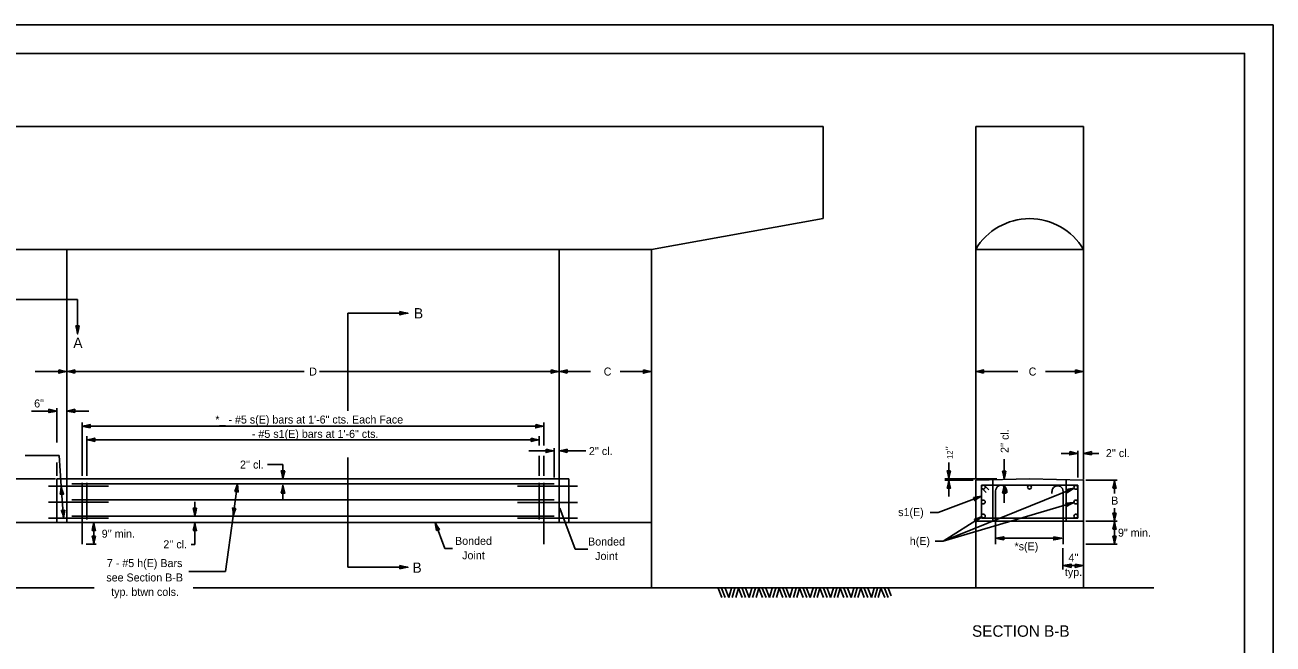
# Model space of a CAD drawing. Extents: x 0 to 2.83, y 0 to 1.83.
# Drawn here: x 1.008 to 2.833, y 0.928 to 1.833 of the extents above; entities that cross this region are included whole.
import ezdxf

# ---------------------------------------------------------------- set-up
doc = ezdxf.new("R2010")
doc.units = 0
for name, color, linetype in [('BR_Dimensions_and_Text', 7, 'Continuous'), ('RD_Pr_Roadway_Dimensions', 7, 'Continuous'), ('RD_Pr_Roadway_Items', 7, 'Continuous'), ('RD_Pr_Roadway_Notes', 7, 'Continuous'), ('SH_General_Details', 7, 'Continuous'), ('SH_Printer_Plotting_Border', 7, 'Continuous')]:
    doc.layers.add(name, color=color, linetype=linetype)

msp = doc.modelspace()

# ---------------------------------------------------------------- linework, layer by layer
at = {"layer": 'BR_Dimensions_and_Text'}
msp.add_line((1.109, 1.0853), (1.109, 1.0738), dxfattribs=at)
at = {"layer": 'RD_Pr_Roadway_Dimensions'}
for p, q in [((1.0697, 1.3264), (1.0236, 1.3264)), ((1.4169, 1.3264), (1.0697, 1.3264)), ((1.7895, 1.3264), (1.4392, 1.3264)), ((1.7895, 1.3264), (1.8356, 1.3264)), ((1.8785, 1.3264), (1.9245, 1.3264)), ((2.3986, 1.3264), (2.4604, 1.3264)), ((2.5004, 1.3264), (2.556, 1.3264)), ((1.0553, 1.2686), (1.0182, 1.2686)), ((1.0553, 1.2226), (1.0553, 1.273)), ((1.1019, 1.2686), (1.0697, 1.2686)), ((1.0922, 1.2518), (1.0922, 1.1737)), ((1.0922, 1.2463), (1.767, 1.2463)), ((1.767, 1.2518), (1.767, 1.218)), ((1.0988, 1.232), (1.0988, 1.1737)), ((1.0988, 1.2265), (1.7604, 1.2265)), ((1.7604, 1.232), (1.7604, 1.218)), ((1.782, 1.2103), (1.745, 1.2103)), ((1.782, 1.1713), (1.782, 1.2141)), ((1.8286, 1.2103), (1.7895, 1.2103)), ((2.5237, 1.2067), (2.5477, 1.2067)), ((2.5477, 1.1713), (2.5477, 1.2105)), ((2.556, 1.2067), (2.5786, 1.2067)), ((1.0553, 1.1737), (1.0553, 1.1934)), ((1.363, 1.1902), (1.3857, 1.1902)), ((1.3857, 1.1902), (1.3857, 1.1696)), ((1.7604, 1.203), (1.7604, 1.1737)), ((1.767, 1.203), (1.767, 1.1737)), ((2.3593, 1.1696), (2.3593, 1.1934)), ((2.4404, 1.1688), (2.4404, 1.198)), ((1.053, 1.1696), (0.9455, 1.1696)), ((2.3536, 1.1696), (2.4293, 1.1696)), ((1.3857, 1.16), (1.3857, 1.1385)), ((2.3536, 1.1675), (2.395, 1.1675)), ((2.3593, 1.1438), (2.3593, 1.1676)), ((2.4404, 1.1341), (2.4404, 1.16)), ((2.5596, 1.1675), (2.6052, 1.1675)), ((2.6016, 1.1478), (2.6016, 1.1675)), ((1.257, 1.115), (1.257, 1.1359)), ((2.6016, 1.1075), (2.6016, 1.1266)), ((1.109, 1.1054), (1.109, 1.0738)), ((1.257, 1.0736), (1.257, 1.1054)), ((2.5596, 1.1075), (2.6052, 1.1075)), ((2.6016, 1.0738), (2.6016, 1.1075)), ((2.4279, 1.0824), (2.5244, 1.0824)), ((1.0978, 1.0738), (1.1128, 1.0738)), ((1.257, 1.0736), (1.2517, 1.0736)), ((2.5262, 1.0682), (2.5262, 1.0368)), ((2.5596, 1.0738), (2.6052, 1.0738)), ((2.5263, 1.0424), (2.5559, 1.0424))]:
    msp.add_line(p, q, dxfattribs=at)
for points in [[(1.058, 1.3288), (1.058, 1.3264), (1.058, 1.3239), (1.0638, 1.3253), (1.0697, 1.3264), (1.0634, 1.3275)], [(1.0813, 1.3239), (1.0813, 1.3264), (1.0813, 1.3288), (1.0755, 1.3274), (1.0697, 1.3264), (1.0759, 1.3252)], [(1.7779, 1.3288), (1.7779, 1.3264), (1.7779, 1.3239), (1.7837, 1.3253), (1.7895, 1.3264), (1.7833, 1.3275)], [(1.8012, 1.3239), (1.8012, 1.3264), (1.8012, 1.3288), (1.7954, 1.3274), (1.7895, 1.3264), (1.7958, 1.3252)], [(1.9129, 1.3288), (1.9128, 1.3264), (1.9128, 1.3239), (1.9187, 1.3253), (1.9245, 1.3264), (1.9183, 1.3275)], [(2.4102, 1.3239), (2.4102, 1.3264), (2.4102, 1.3288), (2.4044, 1.3274), (2.3986, 1.3264), (2.4048, 1.3252)], [(2.5444, 1.3288), (2.5444, 1.3264), (2.5444, 1.3239), (2.5502, 1.3253), (2.556, 1.3264), (2.5498, 1.3275)], [(1.0436, 1.2711), (1.0436, 1.2686), (1.0436, 1.2662), (1.0495, 1.2676), (1.0553, 1.2686), (1.0491, 1.2698)], [(1.0813, 1.2662), (1.0813, 1.2686), (1.0813, 1.2711), (1.0755, 1.2697), (1.0697, 1.2686), (1.0759, 1.2675)], [(1.1038, 1.2438), (1.1038, 1.2463), (1.1038, 1.2487), (1.098, 1.2473), (1.0922, 1.2463), (1.0984, 1.2452)], [(1.7554, 1.2487), (1.7554, 1.2463), (1.7554, 1.2438), (1.7612, 1.2453), (1.767, 1.2463), (1.7608, 1.2474)], [(1.1104, 1.2241), (1.1104, 1.2265), (1.1104, 1.2289), (1.1046, 1.2275), (1.0988, 1.2265), (1.105, 1.2254)], [(1.7488, 1.2289), (1.7488, 1.2265), (1.7488, 1.2241), (1.7546, 1.2255), (1.7604, 1.2265), (1.7542, 1.2276)], [(1.7704, 1.2128), (1.7704, 1.2103), (1.7704, 1.2079), (1.7762, 1.2093), (1.782, 1.2103), (1.7758, 1.2114)], [(1.8012, 1.2079), (1.8012, 1.2103), (1.8012, 1.2128), (1.7953, 1.2113), (1.7895, 1.2103), (1.7957, 1.2092)], [(2.536, 1.2092), (2.536, 1.2067), (2.536, 1.2043), (2.5418, 1.2057), (2.5477, 1.2067), (2.5414, 1.2079)], [(2.5677, 1.2043), (2.5677, 1.2067), (2.5677, 1.2092), (2.5619, 1.2077), (2.556, 1.2067), (2.5622, 1.2056)], [(1.3882, 1.1813), (1.3857, 1.1813), (1.3833, 1.1813), (1.3847, 1.1754), (1.3857, 1.1696), (1.3869, 1.1758)], [(2.3618, 1.1812), (2.3593, 1.1813), (2.3569, 1.1813), (2.3583, 1.1754), (2.3593, 1.1696), (2.3604, 1.1758)], [(2.4428, 1.1804), (2.4404, 1.1804), (2.4379, 1.1804), (2.4394, 1.1746), (2.4404, 1.1688), (2.4415, 1.175)], [(1.3833, 1.1484), (1.3857, 1.1484), (1.3882, 1.1484), (1.3868, 1.1542), (1.3857, 1.16), (1.3846, 1.1538)], [(2.3569, 1.156), (2.3593, 1.156), (2.3618, 1.156), (2.3603, 1.1618), (2.3593, 1.1676), (2.3582, 1.1614)], [(2.4379, 1.1484), (2.4404, 1.1484), (2.4428, 1.1484), (2.4414, 1.1542), (2.4404, 1.16), (2.4392, 1.1538)], [(2.5992, 1.1559), (2.6016, 1.1559), (2.604, 1.1559), (2.6026, 1.1617), (2.6016, 1.1675), (2.6005, 1.1613)], [(1.2595, 1.1267), (1.257, 1.1267), (1.2546, 1.1267), (1.256, 1.1209), (1.257, 1.115), (1.2582, 1.1212)], [(2.604, 1.1192), (2.6016, 1.1192), (2.5992, 1.1192), (2.6006, 1.1134), (2.6016, 1.1075), (2.6027, 1.1137)], [(1.1066, 1.0938), (1.109, 1.0938), (1.1115, 1.0938), (1.1101, 1.0996), (1.109, 1.1054), (1.1079, 1.0992)], [(1.2546, 1.0938), (1.257, 1.0938), (1.2595, 1.0938), (1.258, 1.0996), (1.257, 1.1054), (1.2559, 1.0992)], [(2.5992, 1.0959), (2.6016, 1.0959), (2.604, 1.0959), (2.6026, 1.1017), (2.6016, 1.1075), (2.6005, 1.1013)], [(1.1115, 1.0854), (1.109, 1.0854), (1.1066, 1.0854), (1.108, 1.0796), (1.109, 1.0738), (1.1102, 1.08)], [(2.4395, 1.08), (2.4395, 1.0824), (2.4395, 1.0848), (2.4337, 1.0834), (2.4279, 1.0824), (2.4341, 1.0813)], [(2.5128, 1.0848), (2.5128, 1.0824), (2.5128, 1.08), (2.5186, 1.0814), (2.5244, 1.0824), (2.5182, 1.0835)], [(2.604, 1.0854), (2.6016, 1.0854), (2.5992, 1.0854), (2.6006, 1.0796), (2.6016, 1.0738), (2.6027, 1.08)], [(2.538, 1.0399), (2.538, 1.0424), (2.538, 1.0448), (2.5321, 1.0434), (2.5263, 1.0424), (2.5325, 1.0412)], [(2.5443, 1.0448), (2.5442, 1.0424), (2.5442, 1.0399), (2.5501, 1.0413), (2.5559, 1.0424), (2.5497, 1.0435)]]:
    msp.add_lwpolyline(points, close=True, dxfattribs=at)
at = {"layer": 'RD_Pr_Roadway_Items'}
for p, q in [((0.6835, 1.6849), (2.1757, 1.6849)), ((2.1757, 1.55), (2.1757, 1.6849)), ((2.3986, 1.6849), (2.556, 1.6849)), ((2.3986, 1.505), (2.3986, 1.6849)), ((2.556, 1.505), (2.556, 1.6849)), ((1.9245, 1.505), (2.1757, 1.55)), ((0.9347, 1.505), (1.9245, 1.505)), ((1.0697, 1.1696), (1.0697, 1.505)), ((1.7895, 1.1696), (1.7895, 1.505)), ((1.9245, 1.1054), (1.9245, 1.505)), ((2.3986, 1.505), (2.556, 1.505)), ((2.3986, 1.1682), (2.3986, 1.505)), ((2.556, 1.1682), (2.556, 1.505)), ((1.0553, 1.1696), (1.0553, 1.1054)), ((1.4296, 1.1696), (1.0553, 1.1696)), ((1.0697, 1.1696), (1.0697, 1.1054)), ((1.4296, 1.1696), (1.8039, 1.1696)), ((1.7895, 1.1696), (1.7895, 1.1054)), ((1.8039, 1.1696), (1.8039, 1.1054)), ((2.3986, 1.1675), (2.4773, 1.1696)), ((2.4773, 1.1696), (2.556, 1.1675)), ((1.0428, 1.1586), (1.1305, 1.1586)), ((1.4296, 1.1621), (1.0772, 1.1621)), ((1.0922, 1.0738), (1.0922, 1.1638)), ((1.0988, 1.1101), (1.0988, 1.1638)), ((1.4296, 1.1621), (1.782, 1.1621)), ((1.8164, 1.1586), (1.7287, 1.1586)), ((1.7604, 1.1101), (1.7604, 1.1638)), ((1.767, 1.0738), (1.767, 1.1638)), ((2.3986, 1.1075), (2.3986, 1.1675)), ((2.4069, 1.1121), (2.4069, 1.16)), ((2.4069, 1.16), (2.5477, 1.16)), ((2.4069, 1.1562), (2.4138, 1.1492)), ((2.411, 1.16), (2.4178, 1.1532)), ((2.4236, 1.1075), (2.4236, 1.1675)), ((2.4277, 1.0738), (2.4277, 1.1519)), ((2.4439, 1.1519), (2.4439, 1.1491)), ((2.5101, 1.151), (2.5101, 1.1482)), ((2.5264, 1.0738), (2.5264, 1.1519)), ((2.531, 1.1075), (2.531, 1.1675)), ((2.5477, 1.1121), (2.5477, 1.16)), ((2.556, 1.1075), (2.556, 1.1675)), ((1.0428, 1.1352), (1.1305, 1.1352)), ((1.4296, 1.1386), (1.0772, 1.1386)), ((1.4296, 1.1386), (1.782, 1.1386)), ((1.8164, 1.135), (1.7287, 1.135)), ((1.4296, 1.115), (1.0772, 1.115)), ((1.4296, 1.115), (1.782, 1.115)), ((1.9245, 1.1054), (0.9347, 1.1054)), ((1.0428, 1.1117), (1.1305, 1.1117)), ((1.0553, 1.1054), (1.8039, 1.1054)), ((1.4296, 1.1054), (1.7895, 1.1054)), ((1.8164, 1.1117), (1.7287, 1.1117)), ((1.9245, 1.1054), (1.9245, 1.01)), ((2.3986, 1.1075), (2.556, 1.1075)), ((2.3986, 1.01), (2.3986, 1.1075)), ((2.4069, 1.1121), (2.5477, 1.1121)), ((2.556, 1.01), (2.556, 1.1075)), ((1.1098, 1.01), (0.6215, 1.01)), ((1.2542, 1.01), (2.6588, 1.01)), ((2.0272, 0.9956), (2.0219, 1.0095)), ((2.0324, 0.9956), (2.0271, 1.0095)), ((2.0376, 0.9956), (2.0323, 1.0095)), ((2.0376, 0.9956), (2.0416, 1.0095)), ((2.0426, 0.9956), (2.0466, 1.0095)), ((2.0477, 0.9956), (2.0517, 1.0095)), ((2.057, 0.9956), (2.0517, 1.0095)), ((2.0622, 0.9956), (2.0569, 1.0095)), ((2.0674, 0.9956), (2.062, 1.0095)), ((2.0674, 0.9956), (2.0714, 1.0095)), ((2.0724, 0.9956), (2.0764, 1.0095)), ((2.0775, 0.9956), (2.0814, 1.0095)), ((2.0868, 0.9956), (2.0814, 1.0095)), ((2.092, 0.9956), (2.0866, 1.0095)), ((2.0971, 0.9956), (2.0918, 1.0095)), ((2.0971, 0.9956), (2.1011, 1.0095)), ((2.1022, 0.9956), (2.1062, 1.0095)), ((2.1072, 0.9956), (2.1112, 1.0095)), ((2.1165, 0.9956), (2.1112, 1.0095)), ((2.1217, 0.9956), (2.1164, 1.0095)), ((2.1269, 0.9956), (2.1216, 1.0095)), ((2.1269, 0.9956), (2.1309, 1.0095)), ((2.132, 0.9956), (2.136, 1.0095)), ((2.137, 0.9956), (2.141, 1.0095)), ((2.1463, 0.9956), (2.141, 1.0095)), ((2.1515, 0.9956), (2.1462, 1.0095)), ((2.1567, 0.9956), (2.1514, 1.0095)), ((2.1567, 0.9956), (2.1607, 1.0095)), ((2.1618, 0.9956), (2.1657, 1.0095)), ((2.1668, 0.9956), (2.1708, 1.0095)), ((2.1761, 0.9956), (2.1708, 1.0095)), ((2.1813, 0.9956), (2.176, 1.0095)), ((2.1865, 0.9956), (2.1812, 1.0095)), ((2.1865, 0.9956), (2.1905, 1.0095)), ((2.1915, 0.9956), (2.1955, 1.0095)), ((2.1966, 0.9956), (2.2006, 1.0095)), ((2.2059, 0.9956), (2.2006, 1.0095)), ((2.2111, 0.9956), (2.2058, 1.0095)), ((2.2163, 0.9956), (2.211, 1.0095)), ((2.2163, 0.9956), (2.2203, 1.0095)), ((2.2213, 0.9956), (2.2253, 1.0095)), ((2.2264, 0.9956), (2.2304, 1.0095)), ((2.2357, 0.9956), (2.2304, 1.0095)), ((2.2409, 0.9956), (2.2355, 1.0095)), ((2.2461, 0.9956), (2.2407, 1.0095)), ((2.2461, 0.9956), (2.25, 1.0095)), ((2.2511, 0.9956), (2.2551, 1.0095)), ((2.2561, 0.9956), (2.2601, 1.0095)), ((2.2655, 0.9956), (2.2601, 1.0095)), ((2.2706, 0.9956), (2.2653, 1.0095)), ((2.2748, 0.9982), (2.2705, 1.0095))]:
    msp.add_line(p, q, dxfattribs=at)
for centre, major_axis, start_param, end_param in [((2.4773, 1.4586), (0, 0.0914), 5.244893, 7.321478), ((2.4358, 1.1519), (0, -0.00814), 1.568975, 4.712389), ((2.5183, 1.151), (0, 0.00814), 4.712389, 7.855803)]:
    msp.add_ellipse(centre, major_axis=major_axis, ratio=0.999966, start_param=start_param, end_param=end_param, dxfattribs=at)
for centre in [(2.4097, 1.1573), (2.4773, 1.1572), (2.5449, 1.1569), (2.4097, 1.1356), (2.5449, 1.1355), (2.4097, 1.115), (2.5449, 1.1149)]:
    msp.add_ellipse(centre, major_axis=(0, 0.00281), ratio=0.999966, dxfattribs=at)
at = {"layer": 'RD_Pr_Roadway_Notes'}
for p, q in [((0.9197, 1.4316), (1.0855, 1.4316)), ((1.0855, 1.3815), (1.0855, 1.4316)), ((1.4805, 1.4117), (1.5684, 1.4117)), ((1.4805, 1.4117), (1.4805, 1.2688)), ((1.0584, 1.2037), (1.009, 1.2037)), ((1.0584, 1.2037), (1.0616, 1.1586)), ((1.4805, 1.2007), (1.4805, 1.0402)), ((1.0616, 1.1586), (1.065, 1.1117)), ((1.3129, 1.115), (1.3194, 1.1621)), ((2.3509, 1.0782), (2.5425, 1.1558)), ((2.3436, 1.1204), (2.407, 1.1441)), ((2.5423, 1.1349), (2.3509, 1.0782)), ((1.3017, 1.0337), (1.3129, 1.115)), ((1.7904, 1.1263), (1.8131, 1.0666)), ((2.3436, 1.1204), (2.3319, 1.1204)), ((2.4078, 1.1145), (2.3509, 1.0782)), ((1.6081, 1.1054), (1.6226, 1.0675)), ((2.3509, 1.0782), (2.3393, 1.0782)), ((1.6226, 1.0675), (1.6334, 1.0675)), ((1.8131, 1.0666), (1.8315, 1.0666)), ((1.4805, 1.0402), (1.5685, 1.0402)), ((1.3017, 1.0337), (1.2482, 1.0337))]:
    msp.add_line(p, q, dxfattribs=at)
for points in [[(1.5568, 1.4142), (1.5568, 1.4117), (1.5568, 1.4093), (1.5626, 1.4107), (1.5684, 1.4117), (1.5622, 1.4129)], [(1.0879, 1.3932), (1.0855, 1.3932), (1.083, 1.3932), (1.0845, 1.3874), (1.0855, 1.3815), (1.0866, 1.3878)], [(1.06, 1.1468), (1.0625, 1.1469), (1.0649, 1.1471), (1.063, 1.1528), (1.0616, 1.1586), (1.0609, 1.1523)], [(1.3154, 1.1509), (1.3178, 1.1505), (1.3202, 1.1502), (1.3196, 1.1562), (1.3194, 1.1621), (1.3175, 1.1561)], [(2.5308, 1.1537), (2.5317, 1.1515), (2.5326, 1.1492), (2.5375, 1.1527), (2.5425, 1.1558), (2.5363, 1.1546)], [(2.3953, 1.1423), (2.3961, 1.14), (2.397, 1.1377), (2.4019, 1.1411), (2.407, 1.1441), (2.4008, 1.143)], [(2.5304, 1.1339), (2.5311, 1.1316), (2.5318, 1.1292), (2.537, 1.1322), (2.5423, 1.1349), (2.536, 1.1342)], [(1.0666, 1.1235), (1.0642, 1.1233), (1.0617, 1.1232), (1.0636, 1.1175), (1.065, 1.1117), (1.0657, 1.118)], [(1.3169, 1.1262), (1.3145, 1.1266), (1.3121, 1.1269), (1.3127, 1.1209), (1.3129, 1.115), (1.3149, 1.121)], [(2.3966, 1.1103), (2.3979, 1.1082), (2.3992, 1.1062), (2.4034, 1.1105), (2.4078, 1.1145), (2.4019, 1.1121)], [(1.61, 1.0937), (1.6123, 1.0945), (1.6145, 1.0954), (1.6111, 1.1004), (1.6081, 1.1054), (1.6093, 1.0992)], [(1.5568, 1.0427), (1.5568, 1.0402), (1.5568, 1.0378), (1.5627, 1.0392), (1.5685, 1.0402), (1.5623, 1.0413)]]:
    msp.add_lwpolyline(points, close=True, dxfattribs=at)
at = {"layer": 'SH_General_Details'}
for p, q in [((2.8333, 1.8333), (0, 1.8333)), ((2.8333, 0), (2.8333, 1.8333))]:
    msp.add_line(p, q, dxfattribs=at)
msp.add_lwpolyline([(0.1667, 1.7917), (2.7917, 1.7917), (2.7917, 0.0417), (0.1667, 0.0417)], close=True, dxfattribs=at)
at = {"layer": 'SH_Printer_Plotting_Border'}
msp.add_lwpolyline([(0, 0), (2.8333, 0), (2.8333, 1.8333), (0, 1.8333)], close=True, dxfattribs=at)

# ---------------------------------------------------------------- texts
at = {"layer": 'RD_Pr_Roadway_Dimensions'}
for s, p in [('D', (1.4241, 1.3205)), ('C', (1.8547, 1.3205)), ('C', (2.476, 1.3205)), ('6"', (1.0219, 1.2738)), ('*_ - #5 s(E) bars at 1\'-6" cts. Each Face', (1.2868, 1.2503)), ('_ - #5 s1(E) bars at 1\'-6" cts.', (1.3272, 1.2293)), ("2'' cl.", (1.833, 1.2042)), ("2'' cl.", (2.5889, 1.2012)), ("2'' cl.", (1.3229, 1.1844)), ('B', (2.5966, 1.1317)), ("9'' min.", (1.1207, 1.0833)), ('9" min.', (2.6066, 1.0848)), ("2'' cl.", (1.2108, 1.0678)), ('*s(E)', (2.4553, 1.0648)), ("4''", (2.5342, 1.0483)), ('typ.', (2.529, 1.0272))]:
    msp.add_text(s, height=0.0117, dxfattribs=at).set_placement(p)
for s, height, p in [("2'' cl.", 0.0117, (2.4468, 1.2073)), ("''", 0.0117, (2.3662, 1.2111)), ('2', 0.00819, (2.3649, 1.2048)), ('1', 0.00819, (2.3649, 1.1984))]:
    msp.add_text(s, height=height, rotation=90, dxfattribs=at).set_placement(p)
at = {"layer": 'RD_Pr_Roadway_Notes'}
for s, height, p in [('B', 0.015, (1.5773, 1.4041)), ('A', 0.015, (1.0792, 1.3609)), ('s1(E)', 0.0117, (2.2852, 1.1149)), ('Bonded', 0.0117, (1.6373, 1.0728)), ('Bonded', 0.0117, (1.8318, 1.0718)), ('h(E)', 0.0117, (2.3022, 1.0726)), ('Joint', 0.0117, (1.6477, 1.0517)), ('Joint', 0.0117, (1.8422, 1.0507)), ('7 - #5 h(E) Bars', 0.0117, (1.1282, 1.0403)), ('B', 0.015, (1.5751, 1.032)), ('see Section B-B', 0.0117, (1.1274, 1.0193)), ('typ. btwn cols.', 0.0117, (1.1345, 0.9982)), ('SECTION B-B', 0.0167, (2.3932, 0.9384))]:
    msp.add_text(s, height=height, dxfattribs=at).set_placement(p)

doc.saveas('drawing.dxf')
